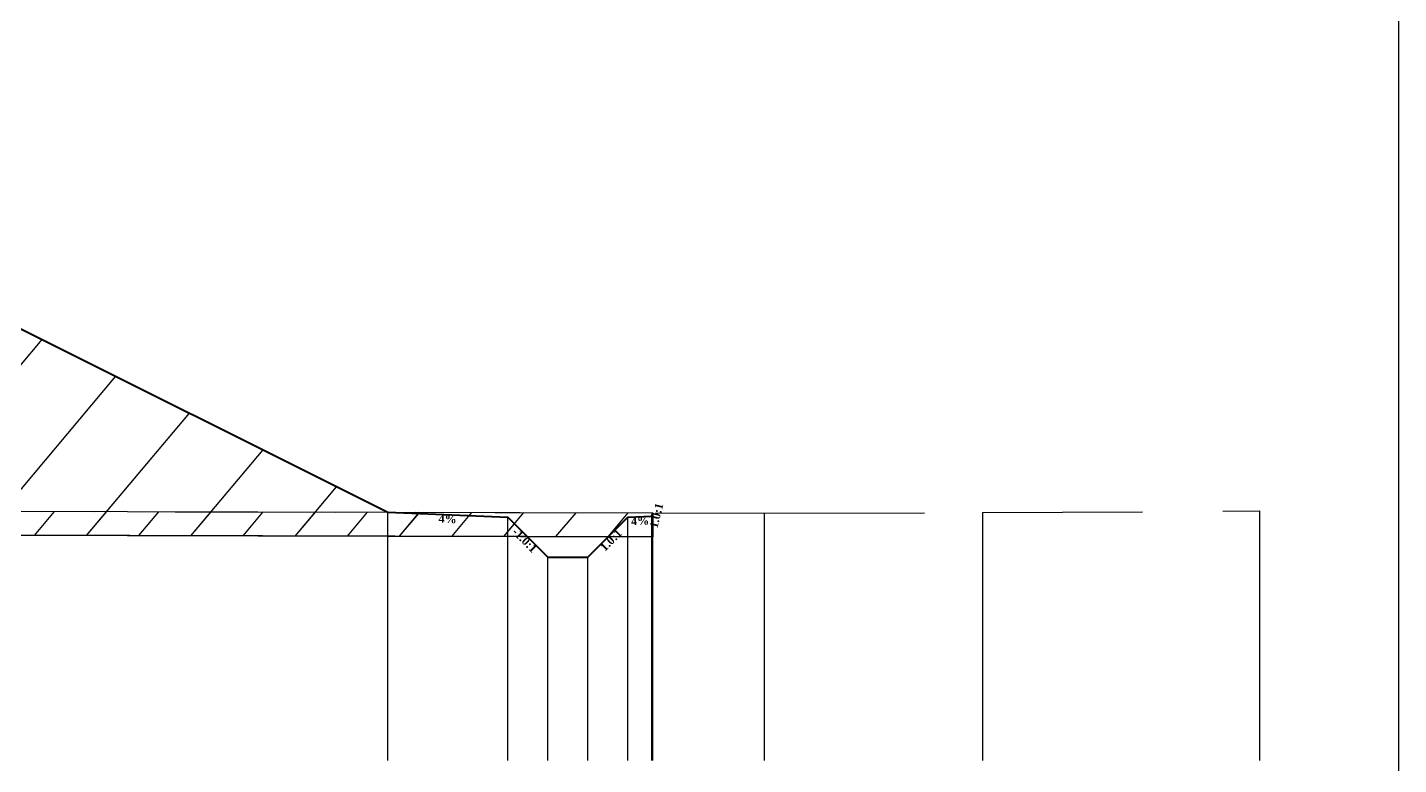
# Model space of a CAD drawing. Header units: millimetres. Extents: x 2762 to 3076, y 916 to 3305.
# Drawn here: x 2831.66 to 2848.79, y 1166.73 to 1175.94 of the extents above; entities that cross this region are included whole.
import ezdxf

# ---------------------------------------------------------------- set-up
doc = ezdxf.new("R2010")
doc.units = ezdxf.units.MM
doc.header["$LTSCALE"] = 2
doc.linetypes.add('CACHE', pattern=[9.525, 6.35, -3.175])
doc.linetypes.add('DASHED', pattern=[0.75, 0.5, -0.25])
doc.layers.add('C-ROAD-CORR', color=5, linetype='Continuous')
doc.layers.add('C-ROAD-SCTN', color=7, linetype='Continuous')
doc.styles.add('C3D_Etiquette', font='romans.shx')

msp = doc.modelspace()

# ---------------------------------------------------------------- hatches: boundary and pattern name
at = {"linetype": 'Continuous', "lineweight": -3}
h = msp.add_hatch(dxfattribs=at)
h.set_pattern_fill('_U', color=3, angle=50, style=0, pattern_type=0)
h.set_pattern_definition([(50, (2838.9172, 1169.5787), (-0.766044, 0.642788), [])])
h.paths.add_polyline_path([(2838.917, 1169.579), (2839.164, 1169.825), (2839.464, 1169.837), (2839.474, 1169.877), (2839.474, 1169.577)])
h.paths.add_polyline_path([(2805.42, 1169.67), (2805.657, 1169.907), (2807.157, 1169.967), (2816.158, 1174.467), (2824.155, 1174.787), (2826.551, 1174.691), (2836.164, 1169.885), (2837.664, 1169.825), (2837.908, 1169.581), (2824.507, 1169.613), (2823.661, 1169.615), (2823.109, 1169.617), (2822.808, 1169.613), (2821.097, 1169.6), (2811.587, 1169.66)])
h.paths.add_polyline_path([(2803.843, 1169.672), (2803.843, 1169.972), (2803.857, 1169.919), (2804.157, 1169.907), (2804.392, 1169.672)])
h = msp.add_hatch(dxfattribs=at)
h.set_pattern_fill('_U', color=150, scale=0.5, angle=50, style=0, pattern_type=0)
h.set_pattern_definition([(50, (2838.91724, 1169.5787), (-0.383022, 0.321394), [])])
h.paths.add_polyline_path([(2838.917, 1169.579), (2839.164, 1169.825), (2839.464, 1169.837), (2839.474, 1169.877), (2839.474, 1169.577)])
h.paths.add_polyline_path([(2836.164, 1169.885), (2839.474, 1169.877), (2839.464, 1169.837), (2839.164, 1169.825), (2838.917, 1169.579), (2837.908, 1169.581), (2837.664, 1169.825)])
h.paths.add_polyline_path([(2805.42, 1169.67), (2805.657, 1169.907), (2807.157, 1169.967), (2811.587, 1169.96), (2821.097, 1169.9), (2822.808, 1169.913), (2823.109, 1169.917), (2823.661, 1169.915), (2824.507, 1169.913), (2836.164, 1169.885), (2837.664, 1169.825), (2837.908, 1169.581), (2824.507, 1169.613), (2823.661, 1169.615), (2823.109, 1169.617), (2822.808, 1169.613), (2821.097, 1169.6), (2811.587, 1169.66)])
h.paths.add_polyline_path([(2803.843, 1169.972), (2807.157, 1169.967), (2805.657, 1169.907), (2805.42, 1169.67), (2804.392, 1169.672), (2804.157, 1169.907), (2803.857, 1169.919)])
h.paths.add_polyline_path([(2803.843, 1169.672), (2803.843, 1169.972), (2803.857, 1169.919), (2804.157, 1169.907), (2804.392, 1169.672)])
h = msp.add_hatch(dxfattribs=at)
h.set_pattern_fill('_U', color=1, angle=50, style=0, pattern_type=0)
h.set_pattern_definition([(50, (2837.908, 1169.5811), (-0.766044, 0.642788), [])])
h.paths.add_polyline_path([(2837.908, 1169.581), (2838.917, 1169.579), (2838.664, 1169.325), (2838.164, 1169.325)])
h.paths.add_polyline_path([(2804.392, 1169.672), (2805.42, 1169.67), (2805.157, 1169.407), (2804.657, 1169.407)])

# ---------------------------------------------------------------- linework, layer by layer
at = {"color": 253, "linetype": 'Continuous', "lineweight": -3}
for p, q in [((2826.551, 1174.691), (2836.164, 1169.885)), ((2824.507, 1169.913), (2836.164, 1169.885)), ((2836.164, 1169.885), (2839.474, 1169.877)), ((2837.664, 1169.825), (2836.164, 1169.885)), ((2836.164, 1169.885), (2837.664, 1169.825)), ((2836.164, 1169.885), (2837.664, 1169.825)), ((2837.908, 1169.581), (2837.664, 1169.825)), ((2837.664, 1169.825), (2837.908, 1169.581)), ((2837.664, 1169.825), (2837.908, 1169.581)), ((2838.917, 1169.579), (2839.164, 1169.825)), ((2839.164, 1169.825), (2838.917, 1169.579)), ((2838.917, 1169.579), (2839.164, 1169.825)), ((2839.164, 1169.825), (2839.464, 1169.837)), ((2839.464, 1169.837), (2839.164, 1169.825)), ((2839.164, 1169.825), (2839.464, 1169.837)), ((2839.464, 1169.837), (2839.474, 1169.877)), ((2839.474, 1169.877), (2839.464, 1169.837)), ((2839.464, 1169.837), (2839.474, 1169.877)), ((2839.474, 1169.877), (2839.474, 1169.577)), ((2839.474, 1169.877), (2839.474, 1169.577)), ((2837.908, 1169.581), (2824.507, 1169.613)), ((2837.908, 1169.581), (2824.507, 1169.613)), ((2838.917, 1169.579), (2837.908, 1169.581)), ((2837.908, 1169.581), (2838.917, 1169.579)), ((2838.164, 1169.325), (2837.908, 1169.581)), ((2838.917, 1169.579), (2838.664, 1169.325)), ((2839.474, 1169.577), (2838.917, 1169.579)), ((2839.474, 1169.577), (2838.917, 1169.579)), ((2838.664, 1169.325), (2838.164, 1169.325))]:
    msp.add_line(p, q, dxfattribs=at)
at = {"color": 105, "linetype": 'DASHED', "lineweight": -3, "ltscale": 2}
for p, q in [((2824.507, 1169.913), (2840.868, 1169.874)), ((2840.868, 1169.874), (2843.594, 1169.88)), ((2843.594, 1169.88), (2847.055, 1169.901))]:
    msp.add_line(p, q, dxfattribs=at)
at = {"color": 8, "linetype": 'CACHE', "lineweight": -3}
for p, q in [((2836.164, 1166.784), (2836.164, 1169.885)), ((2837.664, 1166.784), (2837.664, 1169.825)), ((2839.164, 1166.784), (2839.164, 1169.825)), ((2839.464, 1166.784), (2839.464, 1169.837)), ((2839.474, 1166.784), (2839.474, 1169.877)), ((2838.164, 1166.784), (2838.164, 1169.325)), ((2838.664, 1166.784), (2838.664, 1169.325))]:
    msp.add_line(p, q, dxfattribs=at)
at = {"color": 98, "linetype": 'CACHE', "lineweight": -3}
for p, q in [((2840.868, 1169.874), (2840.868, 1166.784)), ((2843.594, 1169.88), (2843.594, 1166.784)), ((2847.055, 1169.901), (2847.055, 1166.784))]:
    msp.add_line(p, q, dxfattribs=at)
at = {"color": 6, "linetype": 'Continuous', "lineweight": -3}
for p, q in [((2824.507, 1169.613), (2836.164, 1169.585)), ((2836.164, 1169.585), (2839.474, 1169.577))]:
    msp.add_line(p, q, dxfattribs=at)
msp.add_lwpolyline([(2789.892, 1185.145), (2848.791, 1185.145), (2848.791, 1155.645), (2789.892, 1155.645)], close=True)
at = {"layer": 'C-ROAD-CORR', "color": 1, "linetype": 'Continuous', "lineweight": 40}
for p, q in [((2826.551, 1174.691), (2836.164, 1169.885)), ((2836.164, 1169.885), (2837.664, 1169.825)), ((2837.664, 1169.825), (2838.164, 1169.325)), ((2838.664, 1169.325), (2839.164, 1169.825)), ((2839.164, 1169.825), (2839.464, 1169.837)), ((2839.464, 1169.837), (2839.474, 1169.877)), ((2838.164, 1169.325), (2838.664, 1169.325))]:
    msp.add_line(p, q, dxfattribs=at)
at = {"layer": 'C-ROAD-CORR', "color": 1, "linetype": 'Continuous', "lineweight": -3}
for p, q in [((2837.664, 1169.825), (2838.164, 1169.325)), ((2838.664, 1169.325), (2839.164, 1169.825))]:
    msp.add_line(p, q, dxfattribs=at)
at = {"layer": 'C-ROAD-SCTN', "color": 154, "linetype": 'Continuous', "lineweight": -3}
for p, q in [((2826.551, 1174.691), (2836.164, 1169.885)), ((2836.164, 1169.885), (2837.664, 1169.825)), ((2837.664, 1169.825), (2838.164, 1169.325)), ((2838.664, 1169.325), (2839.164, 1169.825)), ((2839.164, 1169.825), (2839.464, 1169.837)), ((2839.464, 1169.837), (2839.474, 1169.877)), ((2838.164, 1169.325), (2838.664, 1169.325))]:
    msp.add_line(p, q, dxfattribs=at)
at = {"layer": 'C-ROAD-SCTN', "color": 1, "linetype": 'Continuous', "lineweight": -3}
for p, q in [((2826.551, 1174.691), (2836.164, 1169.885)), ((2836.164, 1169.885), (2837.664, 1169.825)), ((2837.664, 1169.825), (2838.164, 1169.325)), ((2838.664, 1169.325), (2839.164, 1169.825)), ((2839.164, 1169.825), (2839.464, 1169.837)), ((2839.464, 1169.837), (2839.474, 1169.877)), ((2838.164, 1169.325), (2838.664, 1169.325))]:
    msp.add_line(p, q, dxfattribs=at)

# ---------------------------------------------------------------- texts
at = {"color": 7, "linetype": 'Continuous', "lineweight": -3, "char_height": 0.1, "attachment_point": 2, "style": 'C3D_Etiquette'}
for s, insert, width, rotation in [('{\\fTimes New Roman|b1|i0|c0|p18;1.0:1}', (2839.473, 1169.856), 0.29446, 75.9638), ('{\\fTimes New Roman|b1|i0|c0|p18;4%}', (2836.914, 1169.851), 0.42071, 357.7094), ('{\\fTimes New Roman|b1|i0|c0|p18;4%}', (2839.314, 1169.827), 0.37094, 2.2906), ('{\\fTimes New Roman|b1|i0|c0|p18;-1.0:1}', (2837.911, 1169.572), 0.34598, 315), ('{\\fTimes New Roman|b1|i0|c0|p18;1.0:1}', (2838.917, 1169.572), 0.29001, 45)]:
    msp.add_mtext(s, dxfattribs=dict(at, insert=insert, width=width, rotation=rotation))

doc.saveas('drawing.dxf')
